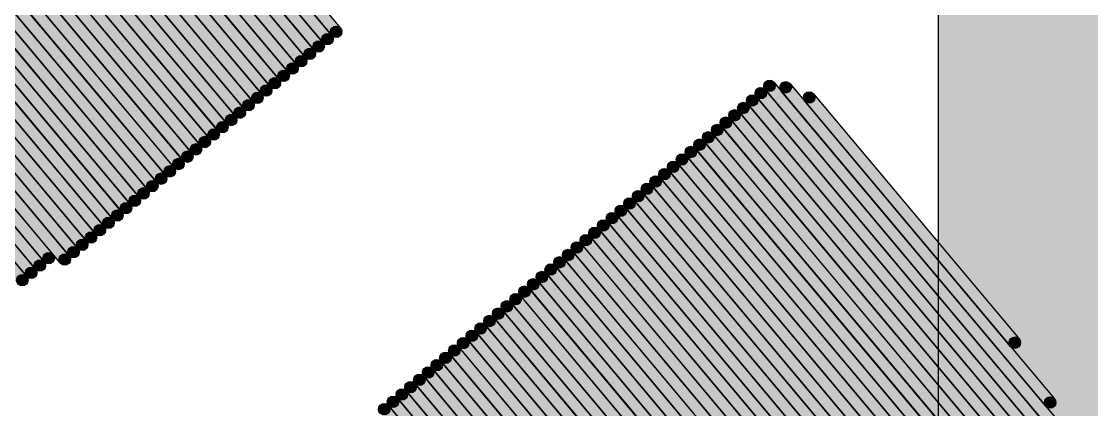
# Model space of a CAD drawing. Header units: millimetres. Extents: x -4 to 157, y -60 to 103.
# Drawn here: x 94.089 to 97.603, y 6.413 to 7.687 of the extents above; entities that cross this region are included whole.
import ezdxf

# ---------------------------------------------------------------- set-up
doc = ezdxf.new("R2010")
doc.units = ezdxf.units.MM
doc.layers.add('BottomSolder', color=6, linetype='Continuous', true_color=0xff00ff)
doc.layers.add('TopOverlay', color=2, linetype='Continuous', true_color=0xffff00)

msp = doc.modelspace()

# ---------------------------------------------------------------- hatches: boundary and pattern name
at = {"layer": 'BottomSolder', "true_color": 0xff00ff}
for points in [[(94.2397, 8.676), (94.2685, 8.7002), (95.1371, 7.6651), (95.1084, 7.6409)], [(94.1822, 8.6277), (94.2109, 8.6518), (95.0794, 7.6169), (95.0507, 7.5928)], [(94.2108, 8.652), (94.2396, 8.6761), (95.1083, 7.641), (95.0796, 7.6168)], [(94.1535, 8.6037), (94.1823, 8.6278), (95.0508, 7.5929), (95.0221, 7.5687)], [(94.0959, 8.5555), (94.1247, 8.5796), (94.9933, 7.5445), (94.9645, 7.5203)], [(94.1248, 8.5796), (94.1536, 8.6037), (95.0221, 7.5686), (94.9933, 7.5445)], [(94.0673, 8.5314), (94.096, 8.5556), (94.9645, 7.5203), (94.9358, 7.4962)], [(94.0096, 8.4831), (94.0384, 8.5072), (94.907, 7.4721), (94.8782, 7.4479)], [(94.0385, 8.5072), (94.0672, 8.5313), (94.9359, 7.4962), (94.9071, 7.472)], [(93.9809, 8.4589), (94.0097, 8.483), (94.8782, 7.4479), (94.8494, 7.4238)], [(93.9236, 8.4107), (93.9523, 8.4348), (94.8208, 7.3997), (94.792, 7.3756)], [(93.9521, 8.4347), (93.9809, 8.4588), (94.8494, 7.4239), (94.8207, 7.3998)], [(93.8947, 8.3866), (93.9234, 8.4107), (94.792, 7.3755), (94.7632, 7.3514)], [(93.866, 8.3626), (93.8947, 8.3867), (94.7632, 7.3516), (94.7345, 7.3275)], [(93.8084, 8.3141), (93.8372, 8.3382), (94.7057, 7.3034), (94.677, 7.2792)], [(93.8372, 8.3383), (93.866, 8.3624), (94.7346, 7.3275), (94.7058, 7.3033)], [(93.7797, 8.29), (93.8085, 8.3141), (94.6769, 7.2792), (94.6482, 7.255)], [(93.7222, 8.2418), (93.7509, 8.266), (94.6195, 7.231), (94.5907, 7.2069)], [(93.751, 8.2658), (93.7798, 8.29), (94.6482, 7.2549), (94.6195, 7.2308)], [(93.6934, 8.2177), (93.7222, 8.2418), (94.5907, 7.2068), (94.5619, 7.1826)], [(93.6359, 8.1695), (93.6647, 8.1936), (94.5333, 7.1584), (94.5045, 7.1343)], [(93.6647, 8.1935), (93.6934, 8.2177), (94.562, 7.1827), (94.5333, 7.1585)], [(93.6072, 8.1452), (93.636, 8.1693), (94.5044, 7.1345), (94.4757, 7.1103)], [(93.5497, 8.0971), (93.5785, 8.1213), (94.447, 7.086), (94.4182, 7.0619)], [(93.5785, 8.1213), (93.6073, 8.1455), (94.4757, 7.1103), (94.447, 7.0861)], [(93.5209, 8.0729), (93.5497, 8.097), (94.4183, 7.0619), (94.3895, 7.0378)], [(93.4633, 8.0246), (93.4921, 8.0487), (94.3607, 7.0138), (94.3319, 6.9897)], [(93.4921, 8.0489), (93.5208, 8.073), (94.3894, 7.0379), (94.3607, 7.0138)], [(93.4347, 8.0006), (93.4634, 8.0247), (94.3319, 6.9896), (94.3032, 6.9655)], [(93.4059, 7.9765), (93.4347, 8.0007), (94.3031, 6.9655), (94.2744, 6.9414)], [(93.3483, 7.9281), (93.3771, 7.9522), (94.2458, 6.9173), (94.217, 6.8932)], [(93.3772, 7.9524), (93.4059, 7.9765), (94.2746, 6.9413), (94.2458, 6.9172)], [(93.3198, 7.904), (93.3485, 7.9282), (94.1928, 6.9218), (94.164, 6.8976)], [(93.2622, 7.8559), (93.2909, 7.88), (94.1354, 6.8736), (94.1066, 6.8495)], [(93.2908, 7.8801), (93.3196, 7.9042), (94.164, 6.8976), (94.1352, 6.8735)], [(93.2333, 7.8316), (93.2621, 7.8557), (94.1066, 6.8496), (94.0778, 6.8254)], [(96.5313, 7.4631), (96.5601, 7.4872), (97.5252, 6.3373), (97.4964, 6.3131)], [(96.5026, 7.4392), (96.5314, 7.4633), (97.5447, 6.2557), (97.516, 6.2315)], [(96.5842, 7.4584), (96.613, 7.4825), (97.4815, 6.4477), (97.4528, 6.4236)], [(96.4451, 7.3908), (96.4738, 7.4149), (97.5596, 6.1211), (97.5308, 6.0969)], [(96.4738, 7.415), (96.5025, 7.4391), (97.5641, 6.1741), (97.5353, 6.1499)], [(96.6612, 7.4251), (96.6899, 7.4493), (97.3656, 6.6444), (97.3369, 6.6202)], [(96.4163, 7.3668), (96.4451, 7.3909), (97.555, 6.0683), (97.5262, 6.0442)], [(96.3876, 7.3425), (96.4163, 7.3667), (97.5744, 5.9866), (97.5456, 5.9624)], [(96.33, 7.2943), (96.3588, 7.3184), (97.5651, 5.8809), (97.5364, 5.8568)], [(96.3589, 7.3185), (96.3877, 7.3426), (97.5697, 5.9337), (97.541, 5.9096)], [(96.3013, 7.2702), (96.33, 7.2943), (97.5604, 5.828), (97.5317, 5.8039)], [(96.2438, 7.2219), (96.2726, 7.246), (97.5273, 5.751), (97.4985, 5.7269)], [(96.2726, 7.2462), (96.3013, 7.2704), (97.5317, 5.8039), (97.503, 5.7798)], [(96.215, 7.1978), (96.2437, 7.2219), (97.5224, 5.6981), (97.4937, 5.674)], [(96.1575, 7.1495), (96.1862, 7.1736), (97.4892, 5.621), (97.4604, 5.5969)], [(96.1863, 7.1737), (96.2151, 7.1978), (97.5178, 5.6451), (97.4891, 5.621)], [(96.1288, 7.1254), (96.1575, 7.1495), (97.4844, 5.5681), (97.4557, 5.544)], [(96.0713, 7.0772), (96.1, 7.1013), (97.4511, 5.4912), (97.4224, 5.4671)], [(96.1001, 7.1013), (96.1289, 7.1255), (97.4798, 5.5154), (97.4511, 5.4913)], [(96.0426, 7.0531), (96.0713, 7.0773), (97.4465, 5.4383), (97.4178, 5.4142)], [(95.9849, 7.0049), (96.0136, 7.029), (97.4131, 5.3613), (97.3843, 5.3371)], [(96.0138, 7.0288), (96.0426, 7.0529), (97.4176, 5.4142), (97.3889, 5.3901)], [(95.9563, 6.9807), (95.9851, 7.0048), (97.3844, 5.3371), (97.3557, 5.3129)], [(95.9277, 6.9566), (95.9565, 6.9807), (97.3797, 5.2844), (97.3509, 5.2603)], [(95.8701, 6.9082), (95.8988, 6.9324), (97.3223, 5.2361), (97.2935, 5.212)], [(95.8987, 6.9324), (95.9274, 6.9566), (97.351, 5.2603), (97.3223, 5.2362)], [(95.8412, 6.8841), (95.87, 6.9082), (97.3176, 5.1832), (97.2888, 5.1591)], [(95.7838, 6.8359), (95.8126, 6.86), (97.2602, 5.135), (97.2314, 5.1108)], [(95.8126, 6.8601), (95.8413, 6.8842), (97.2888, 5.159), (97.2601, 5.1349)], [(95.755, 6.8118), (95.7837, 6.8359), (97.2554, 5.0821), (97.2267, 5.058)], [(95.6976, 6.7635), (95.7264, 6.7876), (97.1979, 5.0339), (97.1692, 5.0098)], [(95.7263, 6.7878), (95.7551, 6.8119), (97.2268, 5.058), (97.198, 5.0339)], [(95.6687, 6.7395), (95.6975, 6.7636), (97.1692, 5.0098), (97.1404, 4.9857)], [(95.6113, 6.6913), (95.64, 6.7155), (97.136, 4.9327), (97.1072, 4.9086)], [(95.64, 6.7153), (95.6687, 6.7394), (97.1647, 4.9568), (97.1359, 4.9327)], [(95.5826, 6.6672), (95.6114, 6.6913), (97.1071, 4.9085), (97.0783, 4.8844)], [(95.525, 6.6188), (95.5538, 6.6429), (97.0496, 4.8604), (97.0208, 4.8362)], [(95.5538, 6.6428), (95.5825, 6.667), (97.0782, 4.8844), (97.0495, 4.8603)], [(95.4961, 6.5947), (95.5248, 6.6188), (97.0208, 4.8362), (96.9921, 4.8121)], [(95.4675, 6.5705), (95.4963, 6.5946), (96.9922, 4.812), (96.9634, 4.7879)], [(95.4101, 6.5223), (95.4389, 6.5464), (96.9588, 4.735), (96.93, 4.7109)], [(95.4388, 6.5464), (95.4675, 6.5705), (96.9875, 4.7591), (96.9588, 4.735)], [(95.3814, 6.4982), (95.4102, 6.5223), (96.9299, 4.7109), (96.9012, 4.6868)], [(95.3237, 6.45), (95.3525, 6.4741), (96.8722, 4.6625), (96.8435, 4.6384)], [(95.3525, 6.4741), (95.3813, 6.4983), (96.9012, 4.6869), (96.8725, 4.6628)], [(95.2949, 6.4259), (95.3237, 6.45), (96.8437, 4.6386), (96.815, 4.6145)], [(95.2661, 6.4018), (95.2949, 6.4259), (96.8149, 4.6145), (96.7861, 4.5904)]]:
    msp.add_hatch(color=6, dxfattribs=at).paths.add_polyline_path(points, flags=0)
h = msp.add_hatch(color=6, dxfattribs=at)
edge = h.paths.add_edge_path(flags=0)
edge.add_arc((95.1227, 7.653), 0.0188, 0, 360)
h = msp.add_hatch(color=6, dxfattribs=at)
edge = h.paths.add_edge_path(flags=0)
edge.add_arc((95.094, 7.6289), 0.0188, 0, 360)
h = msp.add_hatch(color=6, dxfattribs=at)
edge = h.paths.add_edge_path(flags=0)
edge.add_arc((95.0364, 7.5808), 0.0188, 0, 360)
h = msp.add_hatch(color=6, dxfattribs=at)
edge = h.paths.add_edge_path(flags=0)
edge.add_arc((95.065, 7.6049), 0.0188, 0, 360)
h = msp.add_hatch(color=6, dxfattribs=at)
edge = h.paths.add_edge_path(flags=0)
edge.add_arc((95.0077, 7.5566), 0.0188, 0, 360)
h = msp.add_hatch(color=6, dxfattribs=at)
edge = h.paths.add_edge_path(flags=0)
edge.add_arc((94.9501, 7.5083), 0.0188, 0, 360)
h = msp.add_hatch(color=6, dxfattribs=at)
edge = h.paths.add_edge_path(flags=0)
edge.add_arc((94.9789, 7.5324), 0.0188, 0, 360)
h = msp.add_hatch(color=6, dxfattribs=at)
edge = h.paths.add_edge_path(flags=0)
edge.add_arc((94.9215, 7.4841), 0.0188, 0, 360)
h = msp.add_hatch(color=6, dxfattribs=at)
edge = h.paths.add_edge_path(flags=0)
edge.add_arc((96.5457, 7.4752), 0.0188, 0, 360)
h = msp.add_hatch(color=6, dxfattribs=at)
edge = h.paths.add_edge_path(flags=0)
edge.add_arc((96.5986, 7.4705), 0.0188, 0, 360)
h = msp.add_hatch(color=6, dxfattribs=at)
edge = h.paths.add_edge_path(flags=0)
edge.add_arc((94.8638, 7.4359), 0.0188, 0, 360)
h = msp.add_hatch(color=6, dxfattribs=at)
edge = h.paths.add_edge_path(flags=0)
edge.add_arc((94.8926, 7.46), 0.0188, 0, 360)
h = msp.add_hatch(color=6, dxfattribs=at)
edge = h.paths.add_edge_path(flags=0)
edge.add_arc((96.517, 7.4512), 0.0188, 0, 360)
h = msp.add_hatch(color=6, dxfattribs=at)
edge = h.paths.add_edge_path(flags=0)
edge.add_arc((96.6755, 7.4372), 0.0188, 0, 360)
h = msp.add_hatch(color=6, dxfattribs=at)
edge = h.paths.add_edge_path(flags=0)
edge.add_arc((94.835, 7.4119), 0.0188, 0, 360)
h = msp.add_hatch(color=6, dxfattribs=at)
edge = h.paths.add_edge_path(flags=0)
edge.add_arc((96.4595, 7.4029), 0.0188, 0, 360)
h = msp.add_hatch(color=6, dxfattribs=at)
edge = h.paths.add_edge_path(flags=0)
edge.add_arc((96.4882, 7.4271), 0.0188, 0, 360)
h = msp.add_hatch(color=6, dxfattribs=at)
edge = h.paths.add_edge_path(flags=0)
edge.add_arc((94.7776, 7.3635), 0.0188, 0, 360)
h = msp.add_hatch(color=6, dxfattribs=at)
edge = h.paths.add_edge_path(flags=0)
edge.add_arc((94.8064, 7.3876), 0.0188, 0, 360)
h = msp.add_hatch(color=6, dxfattribs=at)
edge = h.paths.add_edge_path(flags=0)
edge.add_arc((96.4307, 7.3788), 0.0188, 0, 360)
h = msp.add_hatch(color=6, dxfattribs=at)
edge = h.paths.add_edge_path(flags=0)
edge.add_arc((94.7489, 7.3396), 0.0188, 0, 360)
h = msp.add_hatch(color=6, dxfattribs=at)
edge = h.paths.add_edge_path(flags=0)
edge.add_arc((96.3733, 7.3306), 0.0188, 0, 360)
h = msp.add_hatch(color=6, dxfattribs=at)
edge = h.paths.add_edge_path(flags=0)
edge.add_arc((96.4019, 7.3546), 0.0188, 0, 360)
h = msp.add_hatch(color=6, dxfattribs=at)
edge = h.paths.add_edge_path(flags=0)
edge.add_arc((94.6914, 7.2913), 0.0188, 0, 360)
h = msp.add_hatch(color=6, dxfattribs=at)
edge = h.paths.add_edge_path(flags=0)
edge.add_arc((94.7202, 7.3154), 0.0188, 0, 360)
h = msp.add_hatch(color=6, dxfattribs=at)
edge = h.paths.add_edge_path(flags=0)
edge.add_arc((96.3444, 7.3064), 0.0188, 0, 360)
h = msp.add_hatch(color=6, dxfattribs=at)
edge = h.paths.add_edge_path(flags=0)
edge.add_arc((94.6625, 7.2671), 0.0188, 0, 360)
h = msp.add_hatch(color=6, dxfattribs=at)
edge = h.paths.add_edge_path(flags=0)
edge.add_arc((96.287, 7.2583), 0.0188, 0, 360)
h = msp.add_hatch(color=6, dxfattribs=at)
edge = h.paths.add_edge_path(flags=0)
edge.add_arc((96.3157, 7.2822), 0.0188, 0, 360)
h = msp.add_hatch(color=6, dxfattribs=at)
edge = h.paths.add_edge_path(flags=0)
edge.add_arc((94.6339, 7.2429), 0.0188, 0, 360)
h = msp.add_hatch(color=6, dxfattribs=at)
edge = h.paths.add_edge_path(flags=0)
edge.add_arc((96.2582, 7.234), 0.0188, 0, 360)
h = msp.add_hatch(color=6, dxfattribs=at)
edge = h.paths.add_edge_path(flags=0)
edge.add_arc((94.5763, 7.1947), 0.0188, 0, 360)
h = msp.add_hatch(color=6, dxfattribs=at)
edge = h.paths.add_edge_path(flags=0)
edge.add_arc((94.6051, 7.219), 0.0188, 0, 360)
h = msp.add_hatch(color=6, dxfattribs=at)
edge = h.paths.add_edge_path(flags=0)
edge.add_arc((96.2007, 7.1857), 0.0188, 0, 360)
h = msp.add_hatch(color=6, dxfattribs=at)
edge = h.paths.add_edge_path(flags=0)
edge.add_arc((96.2293, 7.2099), 0.0188, 0, 360)
h = msp.add_hatch(color=6, dxfattribs=at)
edge = h.paths.add_edge_path(flags=0)
edge.add_arc((94.5477, 7.1706), 0.0188, 0, 360)
h = msp.add_hatch(color=6, dxfattribs=at)
edge = h.paths.add_edge_path(flags=0)
edge.add_arc((96.1718, 7.1616), 0.0188, 0, 360)
h = msp.add_hatch(color=6, dxfattribs=at)
edge = h.paths.add_edge_path(flags=0)
edge.add_arc((94.4901, 7.1224), 0.0188, 0, 360)
h = msp.add_hatch(color=6, dxfattribs=at)
edge = h.paths.add_edge_path(flags=0)
edge.add_arc((94.5189, 7.1464), 0.0188, 0, 360)
h = msp.add_hatch(color=6, dxfattribs=at)
edge = h.paths.add_edge_path(flags=0)
edge.add_arc((96.1432, 7.1375), 0.0188, 0, 360)
h = msp.add_hatch(color=6, dxfattribs=at)
edge = h.paths.add_edge_path(flags=0)
edge.add_arc((94.4613, 7.0982), 0.0188, 0, 360)
h = msp.add_hatch(color=6, dxfattribs=at)
edge = h.paths.add_edge_path(flags=0)
edge.add_arc((96.0857, 7.0892), 0.0188, 0, 360)
h = msp.add_hatch(color=6, dxfattribs=at)
edge = h.paths.add_edge_path(flags=0)
edge.add_arc((96.1145, 7.1134), 0.0188, 0, 360)
h = msp.add_hatch(color=6, dxfattribs=at)
edge = h.paths.add_edge_path(flags=0)
edge.add_arc((94.4039, 7.0498), 0.0188, 0, 360)
h = msp.add_hatch(color=6, dxfattribs=at)
edge = h.paths.add_edge_path(flags=0)
edge.add_arc((94.4326, 7.074), 0.0188, 0, 360)
h = msp.add_hatch(color=6, dxfattribs=at)
edge = h.paths.add_edge_path(flags=0)
edge.add_arc((96.057, 7.0652), 0.0188, 0, 360)
h = msp.add_hatch(color=6, dxfattribs=at)
edge = h.paths.add_edge_path(flags=0)
edge.add_arc((94.3751, 7.0259), 0.0188, 0, 360)
h = msp.add_hatch(color=6, dxfattribs=at)
edge = h.paths.add_edge_path(flags=0)
edge.add_arc((95.9992, 7.0169), 0.0188, 0, 360)
h = msp.add_hatch(color=6, dxfattribs=at)
edge = h.paths.add_edge_path(flags=0)
edge.add_arc((96.0282, 7.0409), 0.0188, 0, 360)
h = msp.add_hatch(color=6, dxfattribs=at)
edge = h.paths.add_edge_path(flags=0)
edge.add_arc((94.3176, 6.9776), 0.0188, 0, 360)
h = msp.add_hatch(color=6, dxfattribs=at)
edge = h.paths.add_edge_path(flags=0)
edge.add_arc((94.3463, 7.0017), 0.0188, 0, 360)
h = msp.add_hatch(color=6, dxfattribs=at)
edge = h.paths.add_edge_path(flags=0)
edge.add_arc((95.9707, 6.9927), 0.0188, 0, 360)
h = msp.add_hatch(color=6, dxfattribs=at)
edge = h.paths.add_edge_path(flags=0)
edge.add_arc((94.2888, 6.9534), 0.0188, 0, 360)
h = msp.add_hatch(color=6, dxfattribs=at)
edge = h.paths.add_edge_path(flags=0)
edge.add_arc((95.913, 6.9445), 0.0188, 0, 360)
h = msp.add_hatch(color=6, dxfattribs=at)
edge = h.paths.add_edge_path(flags=0)
edge.add_arc((95.9421, 6.9687), 0.0188, 0, 360)
h = msp.add_hatch(color=6, dxfattribs=at)
edge = h.paths.add_edge_path(flags=0)
edge.add_arc((94.1784, 6.9097), 0.0188, 0, 360)
h = msp.add_hatch(color=6, dxfattribs=at)
edge = h.paths.add_edge_path(flags=0)
edge.add_arc((94.2314, 6.9052), 0.0188, 0, 360)
h = msp.add_hatch(color=6, dxfattribs=at)
edge = h.paths.add_edge_path(flags=0)
edge.add_arc((94.2602, 6.9293), 0.0188, 0, 360)
h = msp.add_hatch(color=6, dxfattribs=at)
edge = h.paths.add_edge_path(flags=0)
edge.add_arc((95.8845, 6.9203), 0.0188, 0, 360)
h = msp.add_hatch(color=6, dxfattribs=at)
edge = h.paths.add_edge_path(flags=0)
edge.add_arc((94.1496, 6.8856), 0.0188, 0, 360)
h = msp.add_hatch(color=6, dxfattribs=at)
edge = h.paths.add_edge_path(flags=0)
edge.add_arc((95.827, 6.8722), 0.0188, 0, 360)
h = msp.add_hatch(color=6, dxfattribs=at)
edge = h.paths.add_edge_path(flags=0)
edge.add_arc((95.8556, 6.8962), 0.0188, 0, 360)
h = msp.add_hatch(color=6, dxfattribs=at)
edge = h.paths.add_edge_path(flags=0)
edge.add_arc((94.0922, 6.8375), 0.0188, 0, 360)
h = msp.add_hatch(color=6, dxfattribs=at)
edge = h.paths.add_edge_path(flags=0)
edge.add_arc((94.121, 6.8616), 0.0188, 0, 360)
h = msp.add_hatch(color=6, dxfattribs=at)
edge = h.paths.add_edge_path(flags=0)
edge.add_arc((95.7982, 6.848), 0.0188, 0, 360)
h = msp.add_hatch(color=6, dxfattribs=at)
edge = h.paths.add_edge_path(flags=0)
edge.add_arc((95.7407, 6.7998), 0.0188, 0, 360)
h = msp.add_hatch(color=6, dxfattribs=at)
edge = h.paths.add_edge_path(flags=0)
edge.add_arc((95.7693, 6.8239), 0.0188, 0, 360)
h = msp.add_hatch(color=6, dxfattribs=at)
edge = h.paths.add_edge_path(flags=0)
edge.add_arc((95.712, 6.7755), 0.0188, 0, 360)
h = msp.add_hatch(color=6, dxfattribs=at)
edge = h.paths.add_edge_path(flags=0)
edge.add_arc((95.6831, 6.7516), 0.0188, 0, 360)
h = msp.add_hatch(color=6, dxfattribs=at)
edge = h.paths.add_edge_path(flags=0)
edge.add_arc((95.6257, 6.7034), 0.0188, 0, 360)
h = msp.add_hatch(color=6, dxfattribs=at)
edge = h.paths.add_edge_path(flags=0)
edge.add_arc((95.6544, 6.7274), 0.0188, 0, 360)
h = msp.add_hatch(color=6, dxfattribs=at)
edge = h.paths.add_edge_path(flags=0)
edge.add_arc((95.597, 6.6792), 0.0188, 0, 360)
h = msp.add_hatch(color=6, dxfattribs=at)
edge = h.paths.add_edge_path(flags=0)
edge.add_arc((95.5394, 6.6309), 0.0188, 0, 360)
h = msp.add_hatch(color=6, dxfattribs=at)
edge = h.paths.add_edge_path(flags=0)
edge.add_arc((95.5682, 6.6549), 0.0188, 0, 360)
h = msp.add_hatch(color=6, dxfattribs=at)
edge = h.paths.add_edge_path(flags=0)
edge.add_arc((97.3512, 6.6323), 0.0188, 0, 360)
h = msp.add_hatch(color=6, dxfattribs=at)
edge = h.paths.add_edge_path(flags=0)
edge.add_arc((95.5105, 6.6068), 0.0188, 0, 360)
h = msp.add_hatch(color=6, dxfattribs=at)
edge = h.paths.add_edge_path(flags=0)
edge.add_arc((95.4531, 6.5584), 0.0188, 0, 360)
h = msp.add_hatch(color=6, dxfattribs=at)
edge = h.paths.add_edge_path(flags=0)
edge.add_arc((95.4819, 6.5825), 0.0188, 0, 360)
h = msp.add_hatch(color=6, dxfattribs=at)
edge = h.paths.add_edge_path(flags=0)
edge.add_arc((95.4245, 6.5344), 0.0188, 0, 360)
h = msp.add_hatch(color=6, dxfattribs=at)
edge = h.paths.add_edge_path(flags=0)
edge.add_arc((95.3669, 6.4862), 0.0188, 0, 360)
h = msp.add_hatch(color=6, dxfattribs=at)
edge = h.paths.add_edge_path(flags=0)
edge.add_arc((95.3958, 6.5103), 0.0188, 0, 360)
h = msp.add_hatch(color=6, dxfattribs=at)
edge = h.paths.add_edge_path(flags=0)
edge.add_arc((95.3381, 6.462), 0.0188, 0, 360)
h = msp.add_hatch(color=6, dxfattribs=at)
edge = h.paths.add_edge_path(flags=0)
edge.add_arc((95.2805, 6.4138), 0.0188, 0, 360)
h = msp.add_hatch(color=6, dxfattribs=at)
edge = h.paths.add_edge_path(flags=0)
edge.add_arc((95.3093, 6.4379), 0.0188, 0, 360)
h = msp.add_hatch(color=6, dxfattribs=at)
edge = h.paths.add_edge_path(flags=0)
edge.add_arc((97.4671, 6.4356), 0.0188, 0, 360)
at = {"layer": 'TopOverlay', "true_color": 0xffff00}
msp.add_hatch(color=2, dxfattribs=at).paths.add_polyline_path([(97.9, 1.7961), (97.1, 1.7961), (97.1, 13.9764), (97.9, 13.9764)], flags=0)

# ---------------------------------------------------------------- linework, layer by layer
at = {"layer": 'BottomSolder', "color": 6, "true_color": 0xff00ff}
for p, q in [((94.2685, 8.7002), (95.1371, 7.6651)), ((95.0796, 7.6168), (94.2108, 8.652)), ((94.2109, 8.6518), (95.0794, 7.6169)), ((94.2396, 8.6761), (95.1083, 7.641)), ((95.1084, 7.6409), (94.2397, 8.676)), ((95.0507, 7.5928), (94.1822, 8.6277)), ((94.1823, 8.6278), (95.0508, 7.5929)), ((94.1247, 8.5796), (94.9933, 7.5445)), ((94.9933, 7.5445), (94.1248, 8.5796)), ((95.0221, 7.5687), (94.1535, 8.6037)), ((94.1536, 8.6037), (95.0221, 7.5686)), ((94.9645, 7.5203), (94.0959, 8.5555)), ((94.096, 8.5556), (94.9645, 7.5203)), ((94.0384, 8.5072), (94.907, 7.4721)), ((94.9071, 7.472), (94.0385, 8.5072)), ((94.0672, 8.5313), (94.9359, 7.4962)), ((94.9358, 7.4962), (94.0673, 8.5314)), ((94.8782, 7.4479), (94.0096, 8.4831)), ((94.0097, 8.483), (94.8782, 7.4479)), ((94.8207, 7.3998), (93.9521, 8.4347)), ((93.9523, 8.4348), (94.8208, 7.3997)), ((94.8494, 7.4238), (93.9809, 8.4589)), ((93.9809, 8.4588), (94.8494, 7.4239)), ((93.9234, 8.4107), (94.792, 7.3755)), ((94.792, 7.3756), (93.9236, 8.4107)), ((93.8947, 8.3867), (94.7632, 7.3516)), ((94.7632, 7.3514), (93.8947, 8.3866)), ((94.7058, 7.3033), (93.8372, 8.3383)), ((93.8372, 8.3382), (94.7057, 7.3034)), ((94.7345, 7.3275), (93.866, 8.3626)), ((93.866, 8.3624), (94.7346, 7.3275)), ((94.677, 7.2792), (93.8084, 8.3141)), ((93.8085, 8.3141), (94.6769, 7.2792)), ((93.7509, 8.266), (94.6195, 7.231)), ((94.6195, 7.2308), (93.751, 8.2658)), ((94.6482, 7.255), (93.7797, 8.29)), ((93.7798, 8.29), (94.6482, 7.2549)), ((94.5907, 7.2069), (93.7222, 8.2418)), ((93.7222, 8.2418), (94.5907, 7.2068)), ((93.6647, 8.1936), (94.5333, 7.1584)), ((94.5333, 7.1585), (93.6647, 8.1935)), ((94.5619, 7.1826), (93.6934, 8.2177)), ((93.6934, 8.2177), (94.562, 7.1827)), ((94.5045, 7.1343), (93.6359, 8.1695)), ((93.636, 8.1693), (94.5044, 7.1345)), ((94.447, 7.0861), (93.5785, 8.1213)), ((93.5785, 8.1213), (94.447, 7.086)), ((94.4757, 7.1103), (93.6072, 8.1452)), ((93.6073, 8.1455), (94.4757, 7.1103)), ((94.4182, 7.0619), (93.5497, 8.0971)), ((93.5497, 8.097), (94.4183, 7.0619)), ((94.3607, 7.0138), (93.4921, 8.0489)), ((93.4921, 8.0487), (94.3607, 7.0138)), ((93.5208, 8.073), (94.3894, 7.0379)), ((94.3895, 7.0378), (93.5209, 8.0729)), ((94.3319, 6.9897), (93.4633, 8.0246)), ((93.4634, 8.0247), (94.3319, 6.9896)), ((93.4347, 8.0007), (94.3031, 6.9655)), ((94.3032, 6.9655), (93.4347, 8.0006)), ((93.3771, 7.9522), (94.2458, 6.9173)), ((94.2458, 6.9172), (93.3772, 7.9524)), ((94.2744, 6.9414), (93.4059, 7.9765)), ((93.4059, 7.9765), (94.2746, 6.9413)), ((94.217, 6.8932), (93.3483, 7.9281)), ((93.3485, 7.9282), (94.1928, 6.9218)), ((94.1352, 6.8735), (93.2908, 7.8801)), ((93.2909, 7.88), (94.1354, 6.8736)), ((93.3196, 7.9042), (94.164, 6.8976)), ((94.164, 6.8976), (93.3198, 7.904)), ((93.2621, 7.8557), (94.1066, 6.8496)), ((94.1066, 6.8495), (93.2622, 7.8559)), ((95.1371, 7.6651), (95.1084, 7.6409)), ((95.1083, 7.641), (95.0796, 7.6168)), ((95.0508, 7.5929), (95.0221, 7.5687)), ((95.0794, 7.6169), (95.0507, 7.5928)), ((95.0221, 7.5686), (94.9933, 7.5445)), ((94.9645, 7.5203), (94.9358, 7.4962)), ((94.9933, 7.5445), (94.9645, 7.5203)), ((94.9359, 7.4962), (94.9071, 7.472)), ((96.5313, 7.4631), (96.5601, 7.4872)), ((96.5601, 7.4872), (97.5252, 6.3373)), ((94.907, 7.4721), (94.8782, 7.4479)), ((96.5026, 7.4392), (96.5314, 7.4633)), ((97.4964, 6.3131), (96.5313, 7.4631)), ((96.5314, 7.4633), (97.5447, 6.2557)), ((96.5842, 7.4584), (96.613, 7.4825)), ((97.4528, 6.4236), (96.5842, 7.4584)), ((96.613, 7.4825), (97.4815, 6.4477)), ((94.8494, 7.4239), (94.8207, 7.3998)), ((94.8782, 7.4479), (94.8494, 7.4238)), ((96.4451, 7.3908), (96.4738, 7.4149)), ((96.4738, 7.415), (96.5025, 7.4391)), ((97.5353, 6.1499), (96.4738, 7.415)), ((96.4738, 7.4149), (97.5596, 6.1211)), ((96.5025, 7.4391), (97.5641, 6.1741)), ((97.516, 6.2315), (96.5026, 7.4392)), ((96.6612, 7.4251), (96.6899, 7.4493)), ((97.3369, 6.6202), (96.6612, 7.4251)), ((96.6899, 7.4493), (97.3656, 6.6444)), ((94.8208, 7.3997), (94.792, 7.3756)), ((96.4163, 7.3668), (96.4451, 7.3909)), ((96.4451, 7.3909), (97.555, 6.0683)), ((97.5308, 6.0969), (96.4451, 7.3908)), ((94.7632, 7.3516), (94.7345, 7.3275)), ((94.792, 7.3755), (94.7632, 7.3514)), ((96.3876, 7.3425), (96.4163, 7.3667)), ((97.5262, 6.0442), (96.4163, 7.3668)), ((96.4163, 7.3667), (97.5744, 5.9866)), ((94.7346, 7.3275), (94.7058, 7.3033)), ((96.33, 7.2943), (96.3588, 7.3184)), ((96.3588, 7.3184), (97.5651, 5.8809)), ((96.3589, 7.3185), (96.3877, 7.3426)), ((97.541, 5.9096), (96.3589, 7.3185)), ((97.5456, 5.9624), (96.3876, 7.3425)), ((96.3877, 7.3426), (97.5697, 5.9337)), ((94.6769, 7.2792), (94.6482, 7.255)), ((94.7057, 7.3034), (94.677, 7.2792)), ((96.3013, 7.2702), (96.33, 7.2943)), ((97.5364, 5.8568), (96.33, 7.2943)), ((96.33, 7.2943), (97.5604, 5.828)), ((94.6482, 7.2549), (94.6195, 7.2308)), ((96.2438, 7.2219), (96.2726, 7.246)), ((96.2726, 7.2462), (96.3013, 7.2704)), ((97.503, 5.7798), (96.2726, 7.2462)), ((96.2726, 7.246), (97.5273, 5.751)), ((96.3013, 7.2704), (97.5317, 5.8039)), ((97.5317, 5.8039), (96.3013, 7.2702)), ((94.5907, 7.2068), (94.5619, 7.1826)), ((94.6195, 7.231), (94.5907, 7.2069)), ((96.215, 7.1978), (96.2437, 7.2219)), ((96.2437, 7.2219), (97.5224, 5.6981)), ((97.4985, 5.7269), (96.2438, 7.2219)), ((94.562, 7.1827), (94.5333, 7.1585)), ((96.1575, 7.1495), (96.1862, 7.1736)), ((96.1862, 7.1736), (97.4892, 5.621)), ((96.1863, 7.1737), (96.2151, 7.1978)), ((97.4891, 5.621), (96.1863, 7.1737)), ((97.4937, 5.674), (96.215, 7.1978)), ((96.2151, 7.1978), (97.5178, 5.6451)), ((94.5044, 7.1345), (94.4757, 7.1103)), ((94.5333, 7.1584), (94.5045, 7.1343)), ((96.1288, 7.1254), (96.1575, 7.1495)), ((97.4604, 5.5969), (96.1575, 7.1495)), ((96.1575, 7.1495), (97.4844, 5.5681)), ((94.4757, 7.1103), (94.447, 7.0861)), ((96.0713, 7.0772), (96.1, 7.1013)), ((96.1, 7.1013), (97.4511, 5.4912)), ((96.1001, 7.1013), (96.1289, 7.1255)), ((97.4511, 5.4913), (96.1001, 7.1013)), ((97.4557, 5.544), (96.1288, 7.1254)), ((96.1289, 7.1255), (97.4798, 5.5154)), ((94.447, 7.086), (94.4182, 7.0619)), ((96.0426, 7.0531), (96.0713, 7.0773)), ((96.0713, 7.0773), (97.4465, 5.4383)), ((97.4224, 5.4671), (96.0713, 7.0772)), ((94.3894, 7.0379), (94.3607, 7.0138)), ((94.4183, 7.0619), (94.3895, 7.0378)), ((95.9849, 7.0049), (96.0136, 7.029)), ((96.0136, 7.029), (97.4131, 5.3613)), ((96.0138, 7.0288), (96.0426, 7.0529)), ((97.3889, 5.3901), (96.0138, 7.0288)), ((97.4178, 5.4142), (96.0426, 7.0531)), ((96.0426, 7.0529), (97.4176, 5.4142)), ((94.3607, 7.0138), (94.3319, 6.9897)), ((95.9563, 6.9807), (95.9851, 7.0048)), ((97.3843, 5.3371), (95.9849, 7.0049)), ((95.9851, 7.0048), (97.3844, 5.3371)), ((94.3031, 6.9655), (94.2744, 6.9414)), ((94.3319, 6.9896), (94.3032, 6.9655)), ((95.9277, 6.9566), (95.9565, 6.9807)), ((97.3557, 5.3129), (95.9563, 6.9807)), ((95.9565, 6.9807), (97.3797, 5.2844)), ((94.2746, 6.9413), (94.2458, 6.9172)), ((95.8701, 6.9082), (95.8988, 6.9324)), ((95.8987, 6.9324), (95.9274, 6.9566)), ((97.3223, 5.2362), (95.8987, 6.9324)), ((95.8988, 6.9324), (97.3223, 5.2361)), ((95.9274, 6.9566), (97.351, 5.2603)), ((97.3509, 5.2603), (95.9277, 6.9566)), ((94.164, 6.8976), (94.1352, 6.8735)), ((94.1928, 6.9218), (94.164, 6.8976)), ((94.2458, 6.9173), (94.217, 6.8932)), ((95.8412, 6.8841), (95.87, 6.9082)), ((95.87, 6.9082), (97.3176, 5.1832)), ((97.2935, 5.212), (95.8701, 6.9082)), ((94.1354, 6.8736), (94.1066, 6.8495)), ((95.7838, 6.8359), (95.8126, 6.86)), ((95.8126, 6.8601), (95.8413, 6.8842)), ((97.2601, 5.1349), (95.8126, 6.8601)), ((95.8126, 6.86), (97.2602, 5.135)), ((97.2888, 5.1591), (95.8412, 6.8841)), ((95.8413, 6.8842), (97.2888, 5.159)), ((94.1066, 6.8496), (94.0778, 6.8254)), ((95.755, 6.8118), (95.7837, 6.8359)), ((95.7837, 6.8359), (97.2554, 5.0821)), ((97.2314, 5.1108), (95.7838, 6.8359)), ((95.6976, 6.7635), (95.7264, 6.7876)), ((95.7263, 6.7878), (95.7551, 6.8119)), ((97.198, 5.0339), (95.7263, 6.7878)), ((95.7264, 6.7876), (97.1979, 5.0339)), ((97.2267, 5.058), (95.755, 6.8118)), ((95.7551, 6.8119), (97.2268, 5.058)), ((95.6687, 6.7395), (95.6975, 6.7636)), ((95.6975, 6.7636), (97.1692, 5.0098)), ((97.1692, 5.0098), (95.6976, 6.7635)), ((95.6113, 6.6913), (95.64, 6.7155)), ((95.64, 6.7153), (95.6687, 6.7394)), ((95.64, 6.7155), (97.136, 4.9327)), ((97.1359, 4.9327), (95.64, 6.7153)), ((97.1404, 4.9857), (95.6687, 6.7395)), ((95.6687, 6.7394), (97.1647, 4.9568)), ((95.5826, 6.6672), (95.6114, 6.6913)), ((97.1072, 4.9086), (95.6113, 6.6913)), ((95.6114, 6.6913), (97.1071, 4.9085)), ((95.525, 6.6188), (95.5538, 6.6429)), ((95.5538, 6.6428), (95.5825, 6.667)), ((95.5538, 6.6429), (97.0496, 4.8604)), ((97.0495, 4.8603), (95.5538, 6.6428)), ((95.5825, 6.667), (97.0782, 4.8844)), ((97.0783, 4.8844), (95.5826, 6.6672)), ((97.3656, 6.6444), (97.3369, 6.6202)), ((95.4961, 6.5947), (95.5248, 6.6188)), ((95.5248, 6.6188), (97.0208, 4.8362)), ((97.0208, 4.8362), (95.525, 6.6188)), ((95.4675, 6.5705), (95.4963, 6.5946)), ((96.9921, 4.8121), (95.4961, 6.5947)), ((95.4963, 6.5946), (96.9922, 4.812)), ((95.4101, 6.5223), (95.4389, 6.5464)), ((95.4388, 6.5464), (95.4675, 6.5705)), ((96.9588, 4.735), (95.4388, 6.5464)), ((95.4389, 6.5464), (96.9588, 4.735)), ((96.9634, 4.7879), (95.4675, 6.5705)), ((95.4675, 6.5705), (96.9875, 4.7591)), ((95.3814, 6.4982), (95.4102, 6.5223)), ((96.93, 4.7109), (95.4101, 6.5223)), ((95.4102, 6.5223), (96.9299, 4.7109)), ((95.3237, 6.45), (95.3525, 6.4741)), ((95.3525, 6.4741), (95.3813, 6.4983)), ((96.8725, 4.6628), (95.3525, 6.4741)), ((95.3525, 6.4741), (96.8722, 4.6625)), ((95.3813, 6.4983), (96.9012, 4.6869)), ((96.9012, 4.6868), (95.3814, 6.4982)), ((95.2949, 6.4259), (95.3237, 6.45)), ((96.8435, 4.6384), (95.3237, 6.45)), ((95.3237, 6.45), (96.8437, 4.6386)), ((97.4815, 6.4477), (97.4528, 6.4236)), ((95.2661, 6.4018), (95.2949, 6.4259)), ((96.815, 4.6145), (95.2949, 6.4259)), ((95.2949, 6.4259), (96.8149, 4.6145))]:
    msp.add_line(p, q, dxfattribs=at)
at = {"layer": 'BottomSolder'}
for centre in [(95.1227, 7.653), (95.094, 7.6289), (95.0364, 7.5808), (95.065, 7.6049), (95.0077, 7.5566), (94.9501, 7.5083), (94.9789, 7.5324), (94.9215, 7.4841), (96.5457, 7.4752), (96.5986, 7.4705), (94.8638, 7.4359), (94.8926, 7.46), (96.517, 7.4512), (96.6755, 7.4372), (94.835, 7.4119), (96.4595, 7.4029), (96.4882, 7.4271), (94.7776, 7.3635), (94.8064, 7.3876), (96.4307, 7.3788), (94.7489, 7.3396), (96.3733, 7.3306), (96.4019, 7.3546), (94.6914, 7.2913), (94.7202, 7.3154), (96.3444, 7.3064), (94.6625, 7.2671), (96.287, 7.2583), (96.3157, 7.2822), (94.6339, 7.2429), (96.2582, 7.234), (94.5763, 7.1947), (94.6051, 7.219), (96.2007, 7.1857), (96.2293, 7.2099), (94.5477, 7.1706), (96.1718, 7.1616), (94.4901, 7.1224), (94.5189, 7.1464), (96.1432, 7.1375), (94.4613, 7.0982), (96.0857, 7.0892), (96.1145, 7.1134), (94.4039, 7.0498), (94.4326, 7.074), (96.057, 7.0652), (94.3751, 7.0259), (95.9992, 7.0169), (96.0282, 7.0409), (94.3176, 6.9776), (94.3463, 7.0017), (95.9707, 6.9927), (94.2888, 6.9534), (95.913, 6.9445), (95.9421, 6.9687), (94.1784, 6.9097), (94.2314, 6.9052), (94.2602, 6.9293), (95.8845, 6.9203), (94.1496, 6.8856), (95.827, 6.8722), (95.8556, 6.8962), (94.0922, 6.8375), (94.121, 6.8616), (95.7982, 6.848), (95.7407, 6.7998), (95.7693, 6.8239), (95.712, 6.7755), (95.6831, 6.7516), (95.6257, 6.7034), (95.6544, 6.7274), (95.597, 6.6792), (95.5394, 6.6309), (95.5682, 6.6549), (97.3512, 6.6323), (95.5105, 6.6068), (95.4531, 6.5584), (95.4819, 6.5825), (95.4245, 6.5344), (95.3669, 6.4862), (95.3958, 6.5103), (95.3381, 6.462), (95.2805, 6.4138), (95.3093, 6.4379), (97.4671, 6.4356)]:
    msp.add_circle(centre, 0.0188, dxfattribs=at)
at = {"layer": 'TopOverlay', "color": 2, "true_color": 0xffff00}
msp.add_line((97.1, 1.7961), (97.1, 13.9764), dxfattribs=at)

doc.saveas('drawing.dxf')
